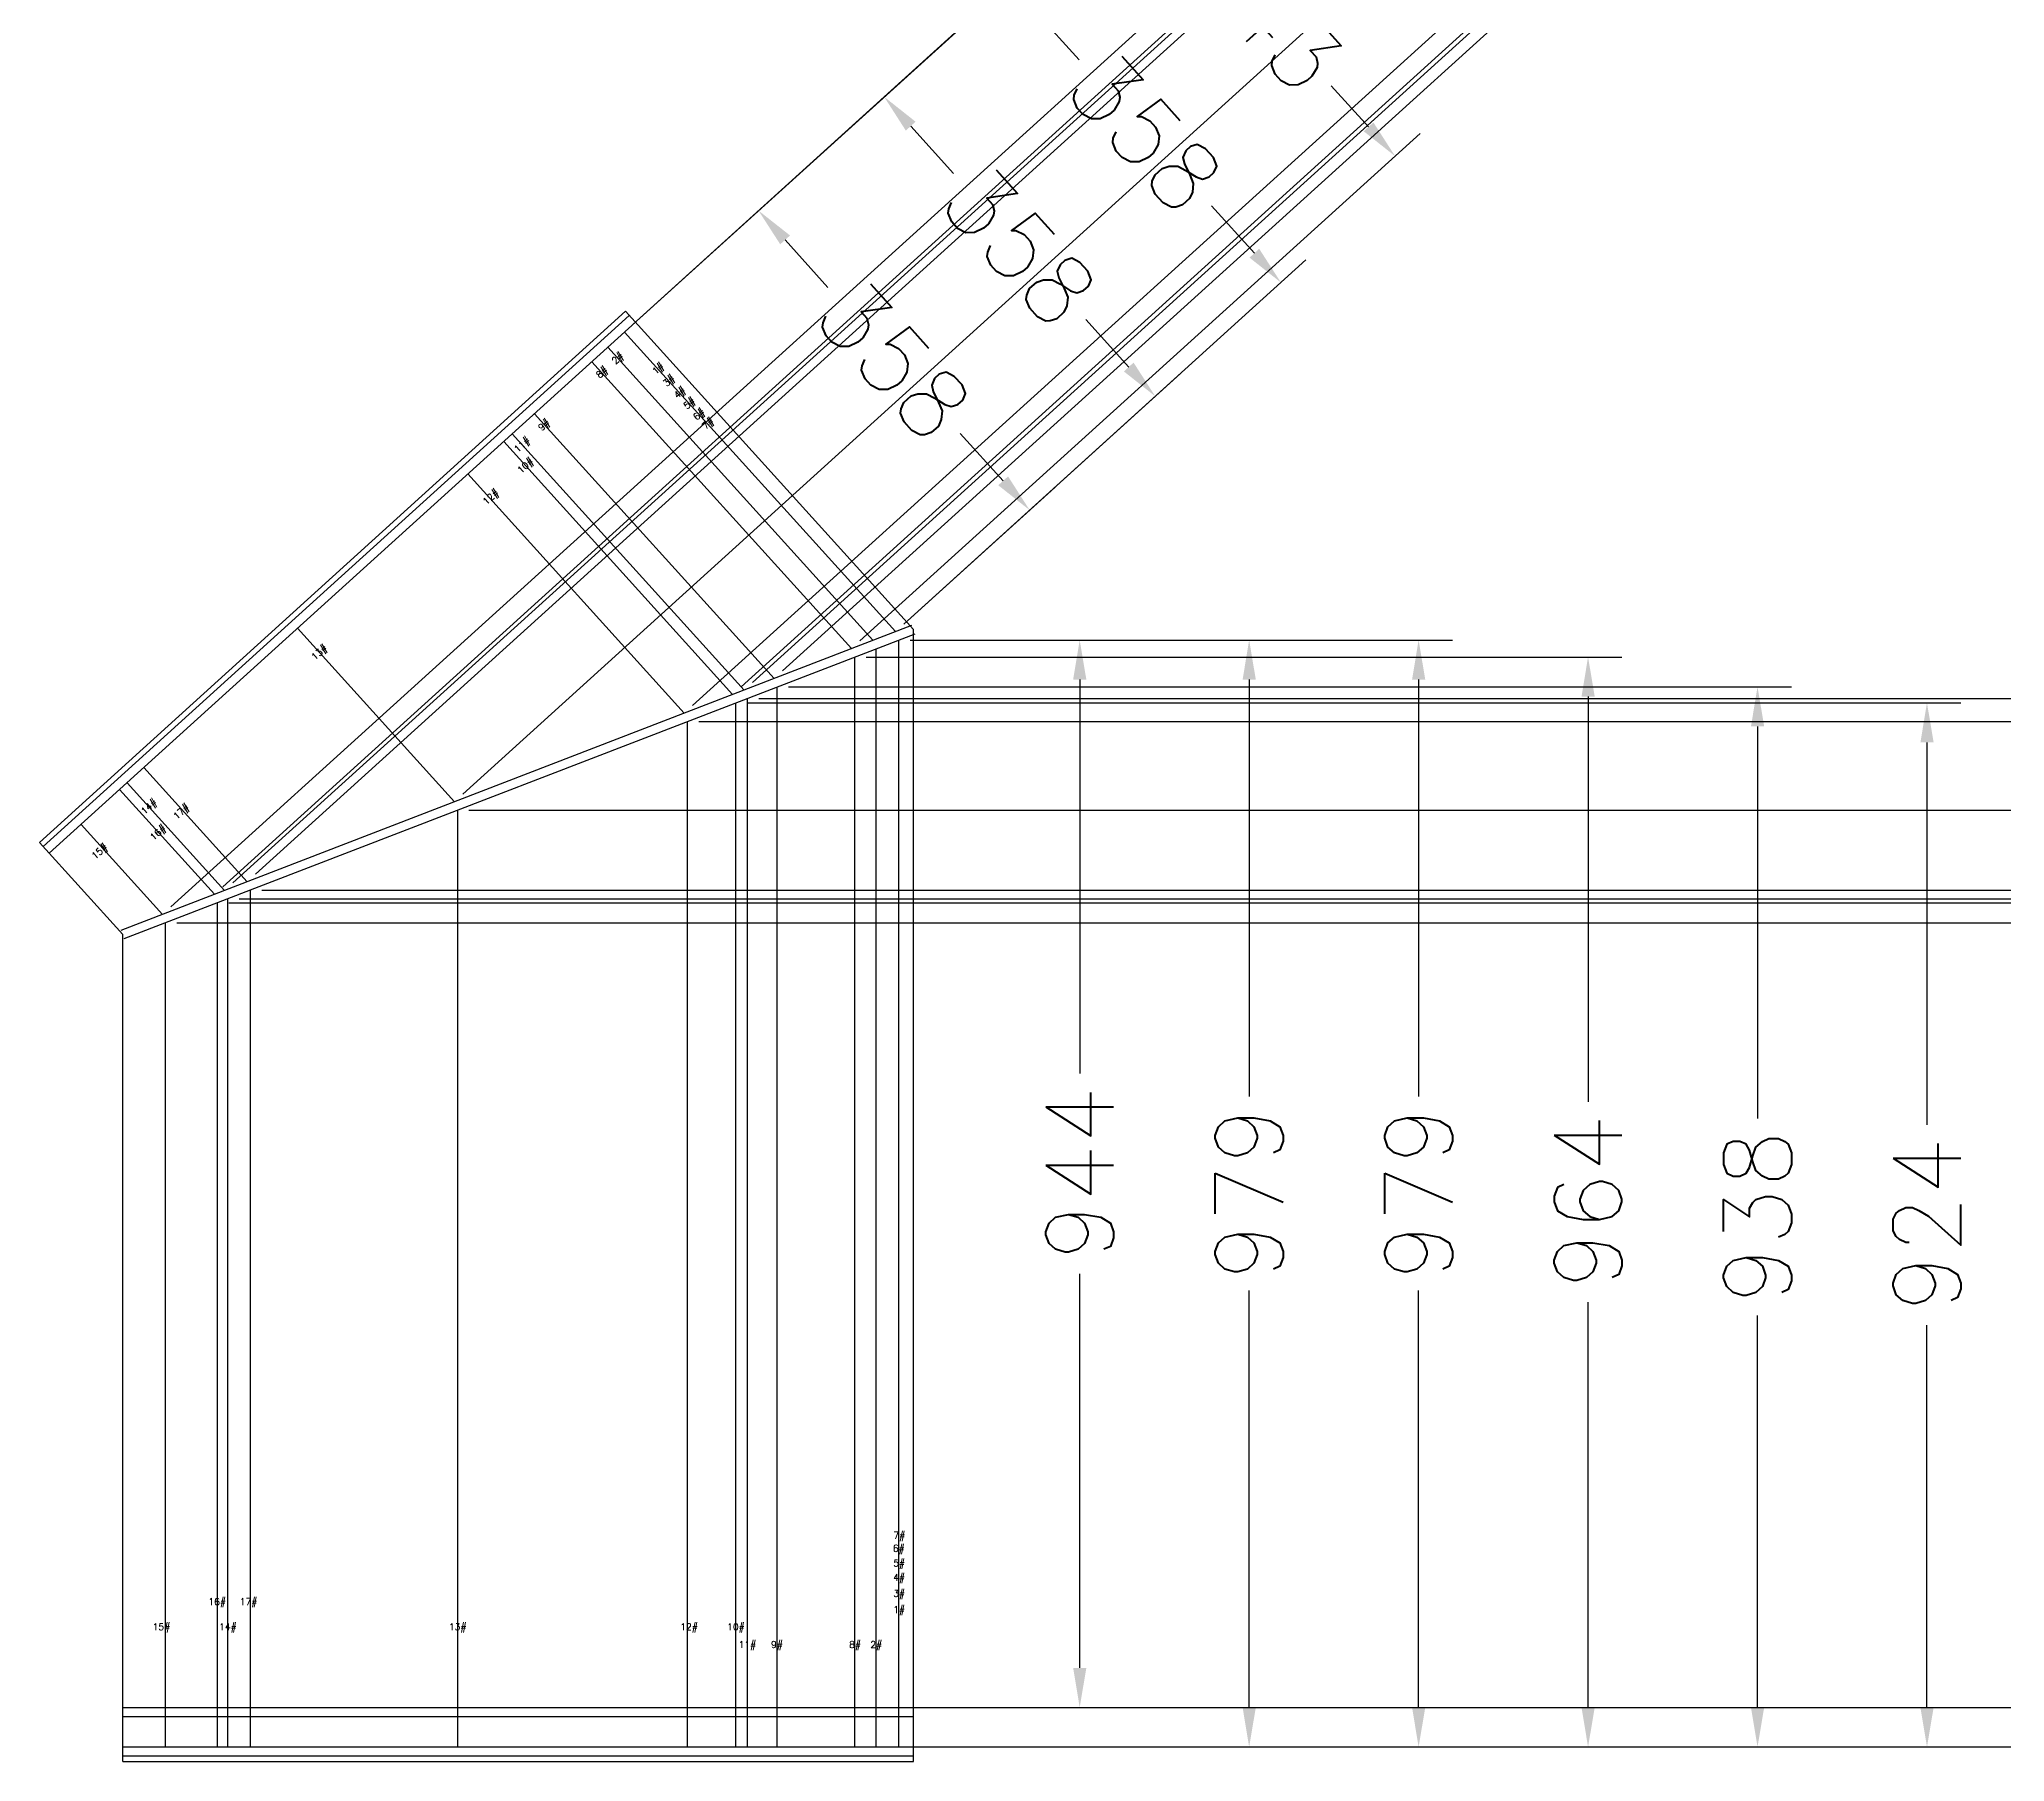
# Model space of a CAD drawing. Header units: millimetres. Extents: x 1725838 to 1745173, y -304752 to -289676.
# Drawn here: x 1733684 to 1735423, y -294392 to -292868 of the extents above; entities that cross this region are included whole.
import ezdxf

# ---------------------------------------------------------------- set-up
doc = ezdxf.new("R2010")
doc.units = ezdxf.units.MM
doc.header["$PDMODE"] = 35
doc.header["$PDSIZE"] = 3
doc.styles.add('SIMPLEX', font='simplex.shx', dxfattribs={"bigfont": 'gbcbig.shx'})
doc.styles.get("Standard").update_dxf_attribs({"font": 'simplex.shx', "bigfont": 'gbcbig.shx'})
doc.dimstyles.new('整数60', dxfattribs={"dimtxt": 60, "dimasz": 35, "dimexe": 30, "dimexo": 10, "dimgap": 10, "dimtad": 0, "dimdec": 0, "dimzin": 12, "dimdsep": 46, "dimtxsty": 'SIMPLEX', "dimcen": 50, "dimclrd": 256, "dimclre": 256, "dimclrt": 3, "dimazin": 3, "dimtfac": 1, "dimtdec": 0, "dimtmove": 1, "dimatfit": 3, "dimfxl": 0, "dimlwd": -1, "dimlwe": -1, "dimarcsym": 0})

# ---------------------------------------------------------------- blocks, each defined once
blk = doc.blocks.new('*D142')
for p, q in [((1734209, -293120.7), (1734342.6, -292999.7)), ((1734343.8, -293045.8), (1734381.8, -293087.8)), ((1734536.8, -293259), (1734498.8, -293217)), ((1734449, -293385.7), (1734582.6, -293264.8))]:
    blk.add_line(p, q)
for points in [[(1734348.2, -293041.9), (1734339.5, -293049.7), (1734320.3, -293019.9)], [(1734541.2, -293255.1), (1734532.5, -293262.9), (1734560.3, -293284.9)]]:
    blk.add_solid(points)
at = {"layer": 'Defpoints', "color": 0}
for p in [(1734201.6, -293127.4), (1734560.3, -293284.9), (1734441.6, -293392.4)]:
    blk.add_point(p, dxfattribs=at)
at = {"color": 3, "insert": (1734440.3, -293152.4), "char_height": 60, "attachment_point": 5, "rotation": 312.161, "style": 'SIMPLEX'}
blk.add_mtext('358', dxfattribs=at)
blk = doc.blocks.new('*D143')
for p, q in [((1734209, -293120.7), (1734453.8, -292899.1)), ((1734455, -292945.1), (1734493, -292987.1)), ((1734648, -293158.3), (1734610, -293116.3)), ((1734449, -293385.7), (1734693.8, -293164.1))]:
    blk.add_line(p, q)
for points in [[(1734459.3, -292941.2), (1734450.7, -292949.1), (1734431.5, -292919.2)], [(1734652.3, -293154.4), (1734643.7, -293162.2), (1734671.5, -293184.2)]]:
    blk.add_solid(points)
at = {"layer": 'Defpoints', "color": 0}
for p in [(1734201.6, -293127.4), (1734671.5, -293184.2), (1734441.6, -293392.4)]:
    blk.add_point(p, dxfattribs=at)
at = {"color": 3, "insert": (1734551.5, -293051.7), "char_height": 60, "attachment_point": 5, "rotation": 312.161, "style": 'SIMPLEX'}
blk.add_mtext('358', dxfattribs=at)
blk = doc.blocks.new('*D144')
for p, q in [((1734209, -293120.7), (1734565, -292798.4)), ((1734566.2, -292844.5), (1734604.2, -292886.4)), ((1734759.2, -293057.6), (1734721.2, -293015.6)), ((1734449, -293385.7), (1734804.9, -293063.4))]:
    blk.add_line(p, q)
for points in [[(1734570.5, -292840.5), (1734561.9, -292848.4), (1734542.7, -292818.5)], [(1734763.5, -293053.7), (1734754.9, -293061.5), (1734782.7, -293083.5)]]:
    blk.add_solid(points)
at = {"layer": 'Defpoints', "color": 0}
for p in [(1734782.7, -293083.5), (1734201.6, -293127.4), (1734441.6, -293392.4)]:
    blk.add_point(p, dxfattribs=at)
at = {"color": 3, "insert": (1734662.7, -292951), "char_height": 60, "attachment_point": 5, "rotation": 312.161, "style": 'SIMPLEX'}
blk.add_mtext('358', dxfattribs=at)
blk = doc.blocks.new('*D145')
for p, q in [((1734209, -293120.7), (1734676.1, -292697.7)), ((1734677.4, -292743.8), (1734710.4, -292780.2)), ((1734860.3, -292945.8), (1734827.3, -292909.4)), ((1734410, -293400.7), (1734906, -292951.6))]:
    blk.add_line(p, q)
for points in [[(1734681.7, -292739.9), (1734673.1, -292747.7), (1734653.9, -292717.8)], [(1734864.6, -292941.9), (1734856, -292949.7), (1734883.8, -292971.7)]]:
    blk.add_solid(points)
at = {"layer": 'Defpoints', "color": 0}
for p in [(1734883.8, -292971.7), (1734201.6, -293127.4), (1734402.6, -293407.4)]:
    blk.add_point(p, dxfattribs=at)
at = {"color": 3, "insert": (1734768.9, -292844.8), "char_height": 60, "attachment_point": 5, "rotation": 312.161, "style": 'SIMPLEX'}
blk.add_mtext('343', dxfattribs=at)
blk = doc.blocks.new('*D146')
for p, q in [((1734209, -293120.7), (1734787.3, -292597)), ((1734788.6, -292643.1), (1734817.5, -292675)), ((1734953.8, -292825.5), (1734924.9, -292793.6)), ((1734341.5, -293427.2), (1734999.5, -292831.3))]:
    blk.add_line(p, q)
for points in [[(1734792.9, -292639.2), (1734784.3, -292647), (1734765.1, -292617.2)], [(1734958.1, -292821.6), (1734949.4, -292829.4), (1734977.3, -292851.5)]]:
    blk.add_solid(points)
at = {"layer": 'Defpoints', "color": 0}
for p in [(1734977.3, -292851.5), (1734201.6, -293127.4), (1734334.1, -293433.9)]:
    blk.add_point(p, dxfattribs=at)
at = {"color": 3, "insert": (1734871.2, -292734.3), "char_height": 60, "attachment_point": 5, "rotation": 312.161, "style": 'SIMPLEX'}
blk.add_mtext('316', dxfattribs=at)
blk = doc.blocks.new('*D147')
for p, q in [((1734209, -293120.7), (1734898.5, -292496.3)), ((1734899.8, -292542.4), (1734919.1, -292563.8)), ((1735055.5, -292714.4), (1735036.1, -292693)), ((1734304.9, -293441.3), (1735101.2, -292720.2))]:
    blk.add_line(p, q)
for points in [[(1734904.1, -292538.5), (1734895.5, -292546.3), (1734876.3, -292516.5)], [(1735059.8, -292710.4), (1735051.2, -292718.3), (1735079, -292740.3)]]:
    blk.add_solid(points)
at = {"layer": 'Defpoints', "color": 0}
for p in [(1735079, -292740.3), (1734201.6, -293127.4), (1734297.4, -293448)]:
    blk.add_point(p, dxfattribs=at)
at = {"color": 3, "insert": (1734977.6, -292628.4), "char_height": 60, "attachment_point": 5, "rotation": 312.161, "style": 'SIMPLEX'}
blk.add_mtext('302', dxfattribs=at)
blk = doc.blocks.new('*D148')
for p, q in [((1734209, -293120.7), (1735009.7, -292395.7)), ((1735011, -292441.7), (1735032.6, -292465.6)), ((1735169.3, -292616.6), (1735147.7, -292592.7)), ((1734315, -293437.3), (1735215, -292622.4))]:
    blk.add_line(p, q)
for points in [[(1735015.3, -292437.8), (1735006.6, -292445.7), (1734987.5, -292415.8)], [(1735173.6, -292612.7), (1735165, -292620.5), (1735192.8, -292642.5)]]:
    blk.add_solid(points)
at = {"layer": 'Defpoints', "color": 0}
for p in [(1735192.8, -292642.5), (1734201.6, -293127.4), (1734307.6, -293444.1)]:
    blk.add_point(p, dxfattribs=at)
at = {"color": 3, "insert": (1735090.1, -292529.2), "char_height": 60, "attachment_point": 5, "rotation": 312.161, "style": 'SIMPLEX'}
blk.add_mtext('306', dxfattribs=at)
blk = doc.blocks.new('*D149')
for p, q in [((1734209, -293120.7), (1735120.9, -292295)), ((1735122.2, -292341.1), (1735136, -292356.3)), ((1735266.8, -292500.8), (1735253, -292485.5)), ((1734262, -293457.8), (1735312.5, -292506.6))]:
    blk.add_line(p, q)
for points in [[(1735126.5, -292337.1), (1735117.8, -292345), (1735098.7, -292315.1)], [(1735271.1, -292496.8), (1735262.5, -292504.7), (1735290.3, -292526.7)]]:
    blk.add_solid(points)
at = {"layer": 'Defpoints', "color": 0}
for p in [(1735290.3, -292526.7), (1734201.6, -293127.4), (1734254.6, -293464.5)]:
    blk.add_point(p, dxfattribs=at)
at = {"color": 3, "insert": (1735194.5, -292420.9), "char_height": 60, "attachment_point": 5, "rotation": 312.161, "style": 'SIMPLEX'}
blk.add_mtext('285', dxfattribs=at)
blk = doc.blocks.new('*D150')
for p, q in [((1735186.4, -292188.5), (1735162.9, -292162.5)), ((1734209, -293120.7), (1735232.1, -292194.3)), ((1735209.9, -292214.4), (1735220.8, -292226.6)), ((1734058.5, -293536.2), (1735371, -292347.7)), ((1735348.8, -292367.9), (1735337.8, -292355.7)), ((1735372.3, -292393.8), (1735395.8, -292419.8))]:
    blk.add_line(p, q)
for points in [[(1735190.7, -292184.6), (1735182, -292192.4), (1735209.9, -292214.4)], [(1735376.6, -292389.9), (1735368, -292397.7), (1735348.8, -292367.9)]]:
    blk.add_solid(points)
at = {"layer": 'Defpoints', "color": 0}
for p in [(1735348.8, -292367.9), (1734201.6, -293127.4), (1734051.1, -293542.9)]:
    blk.add_point(p, dxfattribs=at)
at = {"color": 3, "insert": (1735279.3, -292291.1), "char_height": 60, "attachment_point": 5, "rotation": 312.161, "style": 'SIMPLEX'}
blk.add_mtext('207', dxfattribs=at)
blk = doc.blocks.new('*D151')
for p, q in [((1734209, -293120.7), (1735343.3, -292093.6)), ((1735364.2, -292161.4), (1735434.9, -292127.7)), ((1735434.9, -292127.7), (1735448.3, -292142.6)), ((1735344.5, -292139.7), (1735383.8, -292183.1)), ((1733855, -293614.7), (1735429.6, -292188.9))]:
    blk.add_line(p, q)
for points in [[(1735348.9, -292135.8), (1735340.2, -292143.6), (1735321, -292113.7)], [(1735388.2, -292179.2), (1735379.5, -292187), (1735407.3, -292209)]]:
    blk.add_solid(points)
at = {"layer": 'Defpoints', "color": 0}
for p in [(1735407.3, -292209), (1734201.6, -293127.4), (1733847.6, -293621.4)]:
    blk.add_point(p, dxfattribs=at)
at = {"color": 3, "insert": (1735502, -292201.9), "char_height": 60, "attachment_point": 5, "rotation": 312.161, "style": 'SIMPLEX'}
blk.add_mtext('129', dxfattribs=at)
blk = doc.blocks.new('*D152')
for p, q in [((1734209, -293120.7), (1735454.5, -291992.9)), ((1735468.3, -292052.9), (1735539, -292019.2)), ((1735539, -292019.2), (1735552.4, -292034)), ((1735455.7, -292039), (1735480.8, -292066.7)), ((1733800, -293635.9), (1735526.5, -292072.5))]:
    blk.add_line(p, q)
for points in [[(1735460.1, -292035.1), (1735451.4, -292042.9), (1735432.2, -292013.1)], [(1735485.1, -292062.8), (1735476.5, -292070.6), (1735504.3, -292092.6)]]:
    blk.add_solid(points)
at = {"layer": 'Defpoints', "color": 0}
for p in [(1735504.3, -292092.6), (1734201.6, -293127.4), (1733792.6, -293642.6)]:
    blk.add_point(p, dxfattribs=at)
at = {"color": 3, "insert": (1735607, -292094.4), "char_height": 60, "attachment_point": 5, "rotation": 312.161, "style": 'SIMPLEX'}
blk.add_mtext('107', dxfattribs=at)
blk = doc.blocks.new('*D153')
for p, q in [((1734209, -293120.7), (1735565.7, -291892.2)), ((1735585.4, -291958.7), (1735656.1, -291925.1)), ((1735656.1, -291925.1), (1735669.5, -291939.9)), ((1735566.9, -291938.3), (1735603.9, -291979.2)), ((1733846, -293618.1), (1735649.6, -291985))]:
    blk.add_line(p, q)
for points in [[(1735571.2, -291934.4), (1735562.6, -291942.2), (1735543.4, -291912.4)], [(1735608.2, -291975.2), (1735599.6, -291983.1), (1735627.4, -292005.1)]]:
    blk.add_solid(points)
at = {"layer": 'Defpoints', "color": 0}
for p in [(1735627.4, -292005.1), (1734201.6, -293127.4), (1733838.6, -293624.8)]:
    blk.add_point(p, dxfattribs=at)
at = {"color": 3, "insert": (1735724.2, -292000.3), "char_height": 60, "attachment_point": 5, "rotation": 312.161, "style": 'SIMPLEX'}
blk.add_mtext('125', dxfattribs=at)
blk = doc.blocks.new('*D154')
for p, q in [((1734209, -293120.7), (1735676.9, -291791.6)), ((1735678.1, -291837.6), (1735722.6, -291886.8)), ((1735700.3, -291862.2), (1735771, -291828.5)), ((1735771, -291828.5), (1735784.5, -291843.4)), ((1733875, -293607), (1735768.3, -291892.6))]:
    blk.add_line(p, q)
for points in [[(1735682.4, -291833.7), (1735673.8, -291841.6), (1735654.6, -291811.7)], [(1735726.9, -291882.9), (1735718.3, -291890.7), (1735746.1, -291912.7)]]:
    blk.add_solid(points)
at = {"layer": 'Defpoints', "color": 0}
for p in [(1735746.1, -291912.7), (1734201.6, -293127.4), (1733867.6, -293613.7)]:
    blk.add_point(p, dxfattribs=at)
at = {"color": 3, "insert": (1735838.2, -291902.7), "char_height": 60, "attachment_point": 5, "rotation": 312.161, "style": 'SIMPLEX'}
blk.add_mtext('136', dxfattribs=at)
blk = doc.blocks.new('*D155')
for p, q in [((1734454.5, -293399.9), (1734634.6, -293399.9)), ((1734604.6, -293434.9), (1734604.6, -293783.5)), ((1734604.6, -294309.3), (1734604.6, -293960.7)), ((1734454.5, -294344.3), (1734634.6, -294344.3))]:
    blk.add_line(p, q)
for points in [[(1734598.8, -293434.9), (1734610.5, -293434.9), (1734604.6, -293399.9)], [(1734598.8, -294309.3), (1734610.5, -294309.3), (1734604.6, -294344.3)]]:
    blk.add_solid(points)
at = {"layer": 'Defpoints', "color": 0}
for p in [(1734444.5, -293399.9), (1734604.6, -293399.9), (1734444.5, -294344.3)]:
    blk.add_point(p, dxfattribs=at)
at = {"color": 3, "insert": (1734604.6, -293872.1), "char_height": 60, "attachment_point": 5, "rotation": 90, "style": 'SIMPLEX'}
blk.add_mtext('944', dxfattribs=at)
blk = doc.blocks.new('*D156')
for p, q in [((1734454.5, -293399.9), (1734784.6, -293399.9)), ((1734754.6, -293434.9), (1734754.6, -293803.9)), ((1734754.6, -294344.3), (1734754.6, -293975.3)), ((1734454.5, -294379.3), (1734784.6, -294379.3))]:
    blk.add_line(p, q)
for points in [[(1734748.8, -293434.9), (1734760.5, -293434.9), (1734754.6, -293399.9)], [(1734748.8, -294344.3), (1734760.5, -294344.3), (1734754.6, -294379.3)]]:
    blk.add_solid(points)
at = {"layer": 'Defpoints', "color": 0}
for p in [(1734444.5, -293399.9), (1734754.6, -293399.9), (1734444.5, -294379.3)]:
    blk.add_point(p, dxfattribs=at)
at = {"color": 3, "insert": (1734754.6, -293889.6), "char_height": 60, "attachment_point": 5, "rotation": 90, "style": 'SIMPLEX'}
blk.add_mtext('979', dxfattribs=at)
blk = doc.blocks.new('*D157')
for p, q in [((1734454.5, -293399.9), (1734934.6, -293399.9)), ((1734904.6, -293434.9), (1734904.6, -293803.9)), ((1734904.6, -294344.3), (1734904.6, -293975.3)), ((1734454.5, -294379.3), (1734934.6, -294379.3))]:
    blk.add_line(p, q)
for points in [[(1734898.8, -293434.9), (1734910.5, -293434.9), (1734904.6, -293399.9)], [(1734898.8, -294344.3), (1734910.5, -294344.3), (1734904.6, -294379.3)]]:
    blk.add_solid(points)
at = {"layer": 'Defpoints', "color": 0}
for p in [(1734444.5, -293399.9), (1734904.6, -293399.9), (1734444.5, -294379.3)]:
    blk.add_point(p, dxfattribs=at)
at = {"color": 3, "insert": (1734904.6, -293889.6), "char_height": 60, "attachment_point": 5, "rotation": 90, "style": 'SIMPLEX'}
blk.add_mtext('979', dxfattribs=at)
blk = doc.blocks.new('*D158')
for p, q in [((1734415.5, -293414.9), (1735084.6, -293414.9)), ((1735054.6, -293449.9), (1735054.6, -293808.5)), ((1735054.6, -294344.3), (1735054.6, -293985.7)), ((1734454.5, -294379.3), (1735084.6, -294379.3))]:
    blk.add_line(p, q)
for points in [[(1735048.8, -293449.9), (1735060.5, -293449.9), (1735054.6, -293414.9)], [(1735048.8, -294344.3), (1735060.5, -294344.3), (1735054.6, -294379.3)]]:
    blk.add_solid(points)
at = {"layer": 'Defpoints', "color": 0}
for p in [(1734405.5, -293414.9), (1735054.6, -293414.9), (1734444.5, -294379.3)]:
    blk.add_point(p, dxfattribs=at)
at = {"color": 3, "insert": (1735054.6, -293897.1), "char_height": 60, "attachment_point": 5, "rotation": 90, "style": 'SIMPLEX'}
blk.add_mtext('964', dxfattribs=at)
blk = doc.blocks.new('*D159')
for p, q in [((1734346.9, -293441.3), (1735234.6, -293441.3)), ((1735204.6, -293476.3), (1735204.6, -293823.2)), ((1735204.6, -294344.3), (1735204.6, -293997.5)), ((1734454.5, -294379.3), (1735234.6, -294379.3))]:
    blk.add_line(p, q)
for points in [[(1735198.8, -293476.3), (1735210.5, -293476.3), (1735204.6, -293441.3)], [(1735198.8, -294344.3), (1735210.5, -294344.3), (1735204.6, -294379.3)]]:
    blk.add_solid(points)
at = {"layer": 'Defpoints', "color": 0}
for p in [(1734336.9, -293441.3), (1735204.6, -293441.3), (1734444.5, -294379.3)]:
    blk.add_point(p, dxfattribs=at)
at = {"color": 3, "insert": (1735204.6, -293910.3), "char_height": 60, "attachment_point": 5, "rotation": 90, "style": 'SIMPLEX'}
blk.add_mtext('938', dxfattribs=at)
blk = doc.blocks.new('*D160')
for p, q in [((1734310.3, -293455.4), (1735384.6, -293455.4)), ((1735354.6, -293490.4), (1735354.6, -293828.8)), ((1735354.6, -294344.3), (1735354.6, -294006)), ((1734454.5, -294379.3), (1735384.6, -294379.3))]:
    blk.add_line(p, q)
for points in [[(1735348.8, -293490.4), (1735360.5, -293490.4), (1735354.6, -293455.4)], [(1735348.8, -294344.3), (1735360.5, -294344.3), (1735354.6, -294379.3)]]:
    blk.add_solid(points)
at = {"layer": 'Defpoints', "color": 0}
for p in [(1734300.3, -293455.4), (1735354.6, -293455.4), (1734444.5, -294379.3)]:
    blk.add_point(p, dxfattribs=at)
at = {"color": 3, "insert": (1735354.6, -293917.4), "char_height": 60, "attachment_point": 5, "rotation": 90, "style": 'SIMPLEX'}
blk.add_mtext('924', dxfattribs=at)
blk = doc.blocks.new('*D161')
for p, q in [((1734320.5, -293451.5), (1735534.6, -293451.5)), ((1735504.6, -293486.5), (1735504.6, -293828.3)), ((1735504.6, -294344.3), (1735504.6, -294002.6)), ((1734454.5, -294379.3), (1735534.6, -294379.3))]:
    blk.add_line(p, q)
for points in [[(1735498.8, -293486.5), (1735510.5, -293486.5), (1735504.6, -293451.5)], [(1735498.8, -294344.3), (1735510.5, -294344.3), (1735504.6, -294379.3)]]:
    blk.add_solid(points)
at = {"layer": 'Defpoints', "color": 0}
for p in [(1734310.5, -293451.5), (1735504.6, -293451.5), (1734444.5, -294379.3)]:
    blk.add_point(p, dxfattribs=at)
at = {"color": 3, "insert": (1735504.6, -293915.4), "char_height": 60, "attachment_point": 5, "rotation": 90, "style": 'SIMPLEX'}
blk.add_mtext('928', dxfattribs=at)
blk = doc.blocks.new('*D162')
for p, q in [((1734267.5, -293472), (1735684.6, -293472)), ((1735654.6, -293507), (1735654.6, -293838.5)), ((1735654.6, -294344.3), (1735654.6, -294012.8)), ((1734454.5, -294379.3), (1735684.6, -294379.3))]:
    blk.add_line(p, q)
for points in [[(1735648.8, -293507), (1735660.5, -293507), (1735654.6, -293472)], [(1735648.8, -294344.3), (1735660.5, -294344.3), (1735654.6, -294379.3)]]:
    blk.add_solid(points)
at = {"layer": 'Defpoints', "color": 0}
for p in [(1734257.5, -293472), (1735654.6, -293472), (1734444.5, -294379.3)]:
    blk.add_point(p, dxfattribs=at)
at = {"color": 3, "insert": (1735654.6, -293925.6), "char_height": 60, "attachment_point": 5, "rotation": 90, "style": 'SIMPLEX'}
blk.add_mtext('907', dxfattribs=at)
blk = doc.blocks.new('*D163')
for p, q in [((1734064, -293550.4), (1735834.6, -293550.4)), ((1735804.6, -293585.4), (1735804.6, -293879.1)), ((1735804.6, -294344.3), (1735804.6, -294050.6)), ((1734454.5, -294379.3), (1735834.6, -294379.3))]:
    blk.add_line(p, q)
for points in [[(1735798.8, -293585.4), (1735810.5, -293585.4), (1735804.6, -293550.4)], [(1735798.8, -294344.3), (1735810.5, -294344.3), (1735804.6, -294379.3)]]:
    blk.add_solid(points)
at = {"layer": 'Defpoints', "color": 0}
for p in [(1734054, -293550.4), (1735804.6, -293550.4), (1734444.5, -294379.3)]:
    blk.add_point(p, dxfattribs=at)
at = {"color": 3, "insert": (1735804.6, -293964.9), "char_height": 60, "attachment_point": 5, "rotation": 90, "style": 'SIMPLEX'}
blk.add_mtext('829', dxfattribs=at)
blk = doc.blocks.new('*D164')
for p, q in [((1733860.5, -293628.8), (1735984.6, -293628.8)), ((1735954.6, -293663.8), (1735954.6, -293916.9)), ((1735954.6, -294344.3), (1735954.6, -294091.2)), ((1734454.5, -294379.3), (1735984.6, -294379.3))]:
    blk.add_line(p, q)
for points in [[(1735948.8, -293663.8), (1735960.5, -293663.8), (1735954.6, -293628.8)], [(1735948.8, -294344.3), (1735960.5, -294344.3), (1735954.6, -294379.3)]]:
    blk.add_solid(points)
at = {"layer": 'Defpoints', "color": 0}
for p in [(1733850.5, -293628.8), (1735954.6, -293628.8), (1734444.5, -294379.3)]:
    blk.add_point(p, dxfattribs=at)
at = {"color": 3, "insert": (1735954.6, -294004.1), "char_height": 60, "attachment_point": 5, "rotation": 90, "style": 'SIMPLEX'}
blk.add_mtext('750', dxfattribs=at)
blk = doc.blocks.new('*D165')
for p, q in [((1733805.5, -293650), (1736134.6, -293650)), ((1736104.6, -293685), (1736104.6, -293929)), ((1736104.6, -294344.3), (1736104.6, -294100.4)), ((1734454.5, -294379.3), (1736134.6, -294379.3))]:
    blk.add_line(p, q)
for points in [[(1736098.8, -293685), (1736110.5, -293685), (1736104.6, -293650)], [(1736098.8, -294344.3), (1736110.5, -294344.3), (1736104.6, -294379.3)]]:
    blk.add_solid(points)
at = {"layer": 'Defpoints', "color": 0}
for p in [(1733795.5, -293650), (1736104.6, -293650), (1734444.5, -294379.3)]:
    blk.add_point(p, dxfattribs=at)
at = {"color": 3, "insert": (1736104.6, -294014.7), "char_height": 60, "attachment_point": 5, "rotation": 90, "style": 'SIMPLEX'}
blk.add_mtext('729', dxfattribs=at)
blk = doc.blocks.new('*D166')
for p, q in [((1733851.5, -293632.3), (1736284.6, -293632.3)), ((1736254.6, -293667.3), (1736254.6, -293918.7)), ((1736254.6, -294344.3), (1736254.6, -294093)), ((1734454.5, -294379.3), (1736284.6, -294379.3))]:
    blk.add_line(p, q)
for points in [[(1736248.8, -293667.3), (1736260.5, -293667.3), (1736254.6, -293632.3)], [(1736248.8, -294344.3), (1736260.5, -294344.3), (1736254.6, -294379.3)]]:
    blk.add_solid(points)
at = {"layer": 'Defpoints', "color": 0}
for p in [(1733841.5, -293632.3), (1736254.6, -293632.3), (1734444.5, -294379.3)]:
    blk.add_point(p, dxfattribs=at)
at = {"color": 3, "insert": (1736254.6, -294005.8), "char_height": 60, "attachment_point": 5, "rotation": 90, "style": 'SIMPLEX'}
blk.add_mtext('747', dxfattribs=at)
blk = doc.blocks.new('*D167')
for p, q in [((1733880.5, -293621.1), (1736434.6, -293621.1)), ((1736404.6, -293656.1), (1736404.6, -293895.6)), ((1736404.6, -294309.3), (1736404.6, -294069.9)), ((1734454.5, -294344.3), (1736434.6, -294344.3))]:
    blk.add_line(p, q)
for points in [[(1736398.8, -293656.1), (1736410.5, -293656.1), (1736404.6, -293621.1)], [(1736398.8, -294309.3), (1736410.5, -294309.3), (1736404.6, -294344.3)]]:
    blk.add_solid(points)
at = {"layer": 'Defpoints', "color": 0}
for p in [(1733870.5, -293621.1), (1736404.6, -293621.1), (1734444.5, -294344.3)]:
    blk.add_point(p, dxfattribs=at)
at = {"color": 3, "insert": (1736404.6, -293982.7), "char_height": 60, "attachment_point": 5, "rotation": 90, "style": 'SIMPLEX'}
blk.add_mtext('723', dxfattribs=at)

msp = doc.modelspace()

# ---------------------------------------------------------------- linework, layer by layer
at = {"color": 4}
for p, q in [((1733683.7, -293578.9), (1734202.5, -293109)), ((1734457.5, -294392.3), (1734457.5, -293390.6))]:
    msp.add_line(p, q, dxfattribs=at)
at = {"color": 6}
for p, q in [((1734202.5, -293109), (1734457.5, -293390.6)), ((1733687, -293582.6), (1734205.9, -293112.7)), ((1733692.4, -293588.5), (1734211.3, -293118.7)), ((1733756.1, -293656.7), (1734456.1, -293386.8)), ((1733758.9, -293664.1), (1734458.9, -293394.3)), ((1733757.5, -294344.3), (1734457.5, -294344.3)), ((1733757.5, -294352.3), (1734457.5, -294352.3)), ((1733757.5, -294379.3), (1734457.5, -294379.3)), ((1733757.5, -294387.3), (1734457.5, -294387.3))]:
    msp.add_line(p, q, dxfattribs=at)
for p, q in [((1734186.8, -293140.8), (1734421.6, -293400.1)), ((1734201.6, -293127.4), (1734441.6, -293392.4)), ((1734172.7, -293153.6), (1734402.6, -293407.4)), ((1734121.9, -293199.6), (1734334.1, -293433.9)), ((1734094.8, -293224.1), (1734297.4, -293448)), ((1734102.3, -293217.3), (1734307.6, -293444.1)), ((1734063, -293252.9), (1734254.6, -293464.5)), ((1733912.2, -293389.5), (1734051.1, -293542.9)), ((1734444.5, -294379.3), (1734444.5, -293399.9)), ((1734405.5, -294379.3), (1734405.5, -293414.9)), ((1734424.5, -294379.3), (1734424.5, -293407.6)), ((1734300.3, -294379.3), (1734300.3, -293455.4)), ((1734310.5, -294379.3), (1734310.5, -293451.5)), ((1734336.9, -294379.3), (1734336.9, -293441.3)), ((1734257.5, -294379.3), (1734257.5, -293472)), ((1733761.3, -293526.1), (1733847.6, -293621.4)), ((1733776.1, -293512.7), (1733867.6, -293613.7)), ((1733754.7, -293532.1), (1733838.6, -293624.8)), ((1734054, -294379.3), (1734054, -293550.4)), ((1733720.6, -293563), (1733792.6, -293642.6)), ((1733850.5, -294379.3), (1733850.5, -293628.8)), ((1733870.5, -294379.3), (1733870.5, -293621.1)), ((1733841.5, -294379.3), (1733841.5, -293632.3)), ((1733795.5, -294379.3), (1733795.5, -293650))]:
    msp.add_line(p, q)
at = {"color": 1}
for p, q in [((1733683.7, -293578.9), (1733757.5, -293660.4)), ((1733757.5, -294392.3), (1733757.5, -293660.4)), ((1733757.5, -294392.3), (1734457.5, -294392.3))]:
    msp.add_line(p, q, dxfattribs=at)

# ---------------------------------------------------------------- texts
at = {"color": 1, "char_height": 6, "attachment_point": 5, "rotation": 42.161}
for s, insert in [('\\A1;2#', (1734196.2, -293151.2)), ('\\A1;8#', (1734182.3, -293163.7)), ('\\A1;1#', (1734232, -293160.4)), ('\\A1;3#', (1734241.6, -293171.1)), ('\\A1;4#', (1734251.1, -293181.6)), ('\\A1;5#', (1734259.7, -293191)), ('\\A1;6#', (1734268.2, -293200.9)), ('\\A1;9#', (1734131, -293210.2)), ('\\A1;7#', (1734276.2, -293209)), ('\\A1;11#', (1734111.6, -293227.7)), ('\\A1;10#', (1734114.6, -293246.2)), ('\\A1;12#', (1734083.9, -293274)), ('\\A1;13#', (1733932.1, -293411.5)), ('\\A1;14#', (1733781.3, -293548)), ('\\A1;17#', (1733809.9, -293552.3)), ('\\A1;15#', (1733737.6, -293587.6)), ('\\A1;16#', (1733789.3, -293570.9))]:
    msp.add_mtext(s, dxfattribs=dict(at, insert=insert))
at = {"color": 1, "char_height": 6, "attachment_point": 5}
for s, insert in [('\\A1;7#', (1734444.9, -294193.1)), ('\\A1;6#', (1734444.5, -294204.6)), ('\\A1;5#', (1734444.8, -294217.6)), ('\\A1;4#', (1734444.8, -294230.3)), ('\\A1;3#', (1734444.8, -294244.5)), ('\\A1;16#', (1733841.1, -294251.7)), ('\\A1;17#', (1733868.9, -294251.7)), ('\\A1;1#', (1734444.8, -294258.8)), ('\\A1;15#', (1733791.7, -294274)), ('\\A1;14#', (1733850.6, -294274)), ('\\A1;13#', (1734054, -294274)), ('\\A1;12#', (1734258.8, -294274)), ('\\A1;10#', (1734300.3, -294274)), ('\\A1;11#', (1734310.4, -294289.7)), ('\\A1;9#', (1734336.6, -294289.7)), ('\\A1;8#', (1734405.8, -294289.7)), ('\\A1;2#', (1734424.5, -294289.7))]:
    msp.add_mtext(s, dxfattribs=dict(at, insert=insert))

# ---------------------------------------------------------------- dimensions: what is measured, and where the dimension line sits
for base, p1, p2, angle, picture, middle in [((1735746.1, -291912.7), (1734201.6, -293127.4), (1733867.6, -293613.7), 132.161, '*D154', (1735791.2, -291850.8)), ((1735627.4, -292005.1), (1734201.6, -293127.4), (1733838.6, -293624.8), 132.161, '*D153', (1735676.2, -291947.3)), ((1735504.3, -292092.6), (1734201.6, -293127.4), (1733792.6, -293642.6), 132.161, '*D152', (1735559.1, -292041.4)), ((1735407.3, -292209), (1734201.6, -293127.4), (1733847.6, -293621.4), 132.161, '*D151', (1735455, -292150)), ((1735348.8, -292367.9), (1734201.6, -293127.4), (1734051.1, -293542.9), 132.161, '*D150', (1735279.3, -292291.1)), ((1735290.3, -292526.7), (1734201.6, -293127.4), (1734254.6, -293464.5), 132.161, '*D149', (1735194.5, -292420.9)), ((1735192.8, -292642.5), (1734201.6, -293127.4), (1734307.6, -293444.1), 132.161, '*D148', (1735090.1, -292529.2)), ((1735079, -292740.3), (1734201.6, -293127.4), (1734297.4, -293448), 132.161, '*D147', (1734977.6, -292628.4)), ((1734977.3, -292851.5), (1734201.6, -293127.4), (1734334.1, -293433.9), 132.161, '*D146', (1734871.2, -292734.3)), ((1734883.8033, -292971.7231), (1734201.6333, -293127.376), (1734402.6183, -293407.4386), 132.161, '*D145', (1734768.8562, -292844.7806)), ((1734782.7, -293083.5), (1734201.6, -293127.4), (1734441.6, -293392.4), 132.161, '*D144', (1734662.7, -292951)), ((1734671.5, -293184.2), (1734201.6, -293127.4), (1734441.6, -293392.4), 132.161, '*D143', (1734551.5, -293051.7)), ((1734560.3, -293284.9), (1734201.6, -293127.4), (1734441.6, -293392.4), 132.161, '*D142', (1734440.3, -293152.4)), ((1734604.6, -293399.9), (1734444.5, -294344.3), (1734444.5, -293399.9), 270, '*D155', (1734604.6, -293872.1)), ((1734754.6, -293399.9), (1734444.5, -294379.3), (1734444.5, -293399.9), 270, '*D156', (1734754.6, -293889.6)), ((1734904.6, -293399.9), (1734444.5, -294379.3), (1734444.5, -293399.9), 270, '*D157', (1734904.6, -293889.6)), ((1735054.6, -293414.9), (1734444.5, -294379.3), (1734405.5, -293414.9), 270, '*D158', (1735054.6, -293897.1)), ((1735354.6, -293455.4), (1734444.5, -294379.3), (1734300.3, -293455.4), 270, '*D160', (1735354.6, -293917.4)), ((1735504.6, -293451.5), (1734444.5, -294379.3), (1734310.5, -293451.5), 270, '*D161', (1735504.6, -293915.4)), ((1735204.6, -293441.3), (1734444.5, -294379.3), (1734336.9, -293441.3), 270, '*D159', (1735204.6, -293910.3)), ((1735654.6, -293472), (1734444.5, -294379.3), (1734257.5, -293472), 270, '*D162', (1735654.6, -293925.6)), ((1735804.6, -293550.4), (1734444.5, -294379.3), (1734054, -293550.4), 270, '*D163', (1735804.6, -293964.9)), ((1735954.639, -293628.8429), (1734444.4958, -294379.325), (1733850.4958, -293628.8429), 270, '*D164', (1735954.639, -294004.0839)), ((1736404.6, -293621.1), (1734444.5, -294344.3), (1733870.5, -293621.1), 270, '*D167', (1736404.6, -293982.7)), ((1736254.6, -293632.3), (1734444.5, -294379.3), (1733841.5, -293632.3), 270, '*D166', (1736254.6, -294005.8)), ((1736104.6, -293650), (1734444.5, -294379.3), (1733795.5, -293650), 270, '*D165', (1736104.6, -294014.7))]:
    dim = msp.add_linear_dim(base=base, p1=p1, p2=p2, angle=angle, dimstyle='整数60')
    dim.commit()
    dim.dimension.update_dxf_attribs({"geometry": picture, "text_midpoint": middle})

doc.saveas('drawing.dxf')
